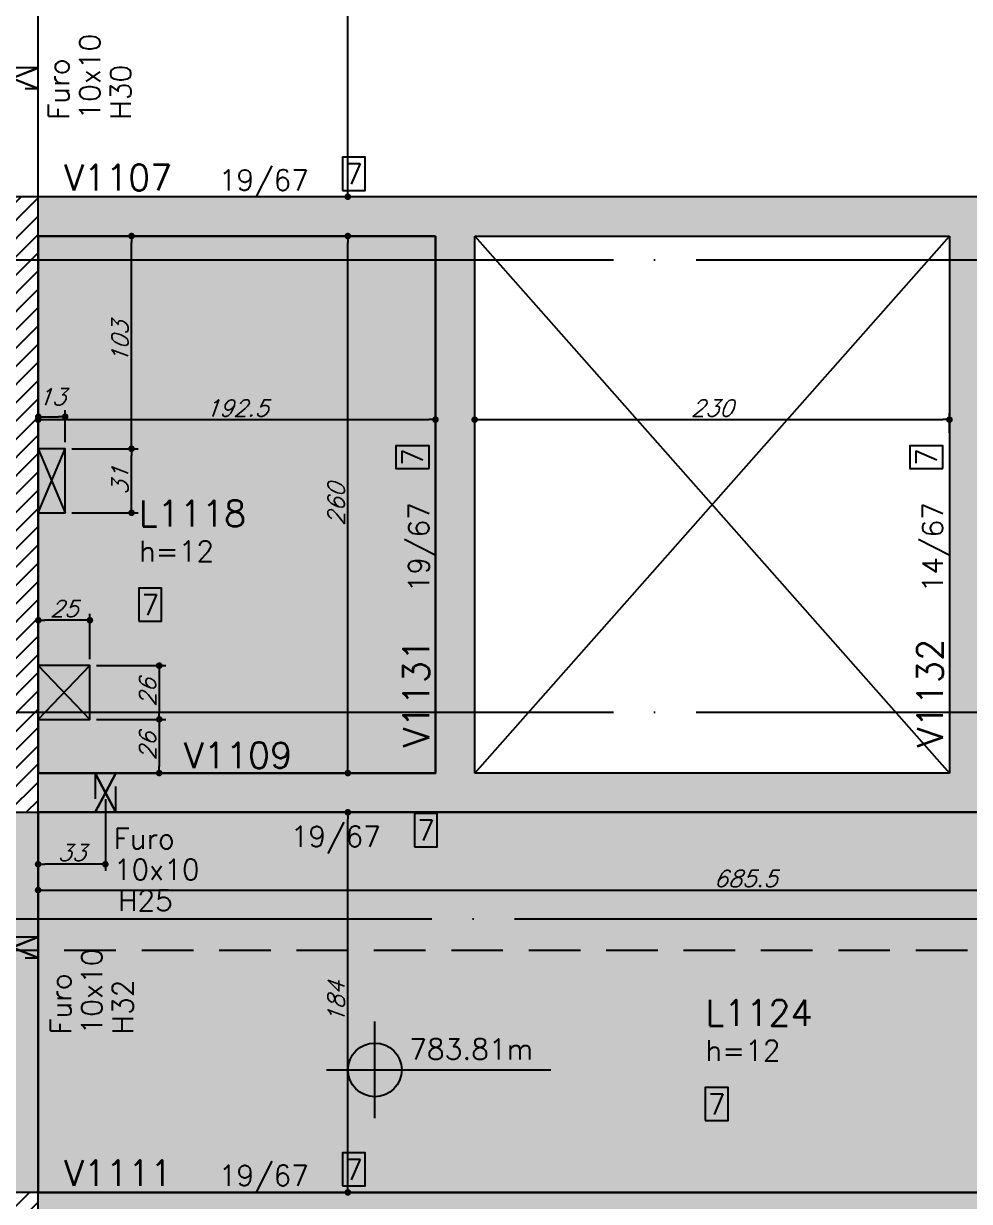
# Model space of a CAD drawing. Extents: x -4723 to 4922, y -2048 to 2452.
# Drawn here: x -1932 to -1473, y 418 to 988 of the extents above; entities that cross this region are included whole.
import ezdxf
from ezdxf.enums import TextEntityAlignment as Align

# ---------------------------------------------------------------- set-up
doc = ezdxf.new("R2010")
doc.units = 0
doc.header["$LTSCALE"] = 50
doc.header["$MEASUREMENT"] = 0
for name, pattern in [('DASHED', [0.75, 0.5, -0.25]), ('EIXO', [6.8, 6, -0.4, 0, -0.4]), ('HIDDEN', [0.375, 0.25, -0.125])]:
    doc.linetypes.add(name, pattern=pattern)
doc.layers.get('0').update_dxf_attribs({"linetype": 'CONTINUOUS'})
doc.layers.get('DEFPOINTS').update_dxf_attribs({"linetype": 'CONTINUOUS'})
for name, color, linetype in [('F-AUX-RED', 1, 'CONTINUOUS'), ('F-COTAS', 106, 'CONTINUOUS'), ('F-COTAS-FUROS', 50, 'CONTINUOUS'), ('F-EIXO', 12, 'EIXO'), ('F-FURO-PAREDE', 2, 'HIDDEN'), ('F-FURO-PAREDE-TEXTOS', 2, 'CONTINUOUS'), ('F-LAJES-DIM', 2, 'CONTINUOUS'), ('F-LAJES-NOME', 4, 'CONTINUOUS'), ('F-LAJES-R', 254, 'CONTINUOUS'), ('F-NÍVEL-PLANTA', 2, 'CONTINUOUS'), ('F-PILARES-HACH', 174, 'CONTINUOUS'), ('F-PILARES-S', 170, 'CONTINUOUS'), ('F-TEXTO', 6, 'CONTINUOUS'), ('F-VIGAS', 3, 'CONTINUOUS'), ('F-VIGAS-DIM', 2, 'CONTINUOUS'), ('F-VIGAS-NOME', 4, 'CONTINUOUS'), ('F-VÃO', 1, 'CONTINUOUS')]:
    doc.layers.add(name, color=color, linetype=linetype)
doc.layers.add('F-DESNIVEL-2', color=7, linetype='CONTINUOUS', true_color=0xffd1e8)
doc.styles.add('CP-TEXT-INCL', font='simplex.shx', dxfattribs={"oblique": 20})
doc.styles.add('MCP', font='simplex.shx')
doc.styles.add('ROMANS', font='simplex.shx')
doc.dimstyles.new('CP-COTAS-50', dxfattribs={"dimscale": 0.64, "dimtxt": 12.5, "dimasz": 5, "dimexe": 5, "dimexo": 5, "dimgap": 2.5, "dimtad": 1, "dimdec": 1, "dimdsep": 46, "dimtxsty": 'CP-TEXT-INCL', "dimblk1": 'DOT', "dimblk2": 'DOT', "dimsah": 1, "dimcen": 9, "dimclrd": 256, "dimclre": 256, "dimclrt": 256, "dimadec": 0, "dimazin": 0, "dimtfac": 1, "dimtdec": 1, "dimtmove": 2, "dimatfit": 3, "dimldrblk": 'DOT', "dimfxl": 0, "dimtolj": 1, "dimarcsym": 0})

# ---------------------------------------------------------------- blocks, each defined once
blk = doc.blocks.new('*U5')
at = {"layer": 'F-LAJES-DIM', "color": 1}
blk.add_lwpolyline([(0, 0), (11, 0), (11, 16), (0, 16)], close=True, dxfattribs=at)
at = {"layer": 'F-LAJES-DIM', "style": 'MCP'}
blk.add_attdef('DIM', text='', height=10, dxfattribs=at).set_placement((5.5, 8), align=Align.MIDDLE_CENTER)
blk = doc.blocks.new('*U7')
at = {"layer": 'F-VIGAS-DIM', "color": 1}
blk.add_lwpolyline([(0, 0), (11, 0), (11, 16), (0, 16)], close=True, dxfattribs=at)
at = {"layer": 'F-VIGAS-DIM', "style": 'MCP'}
blk.add_attdef('DIM', text='', height=10, dxfattribs=at).set_placement((5.5, 8), align=Align.MIDDLE_CENTER)
blk = doc.blocks.new('Nível - Planta')
at = {"layer": 'F-NÍVEL-PLANTA'}
h = blk.add_hatch(color=71, dxfattribs=at)
h.paths.add_polyline_path([(0, 0), (0, 0.26, 0.414214), (-0.26, 0)])
h.paths.add_polyline_path([(0.26, 0), (0, 0), (0, -0.26, 0.414214)])
for p, q in [((0, -0.469), (0, 0.469)), ((-0.469, 0), (1.704, 0))]:
    blk.add_line(p, q, dxfattribs=at)
blk.add_circle((0, 0), 0.26, dxfattribs=at)
at = {"layer": 'F-TEXTO', "color": 3, "style": 'MCP'}
blk.add_attdef('NÍVEL', (0.333, 0.102), '', height=0.2, dxfattribs=at)
blk = doc.blocks.new('_DOT')
at = {"color": 0, "linetype": 'ByBlock'}
blk.add_line((-0.5, 0), (-1, 0), dxfattribs=at)
at = {"color": 0, "linetype": 'ByBlock', "const_width": 0.5}
blk.add_lwpolyline([(-0.25, 0, 1), (0.25, 0, 1)], format="xyb", close=True, dxfattribs=at)
blk = doc.blocks.new('*D27')
at = {"layer": 'DEFPOINTS', "color": 0, "linetype": 'Continuous', "transparency": 16777216}
for p in [(-1774.46, 606.5), (-1774.46, 606.5), (-1774.46, 422.5)]:
    blk.add_point(p, dxfattribs=at)
at = {"layer": 'F-COTAS', "linetype": 'Continuous', "lineweight": -2, "transparency": 16777216}
blk.add_line((-1774.46, 425.7), (-1774.46, 603.3), dxfattribs=at)
at = {"layer": 'F-COTAS', "linetype": 'Continuous', "lineweight": -2, "transparency": 16777216, "xscale": 3.2, "yscale": 3.2, "zscale": 3.2}
for p, rotation in [((-1774.46, 606.5), 90), ((-1774.46, 422.5), 270)]:
    blk.add_blockref('_DOT', p, dxfattribs=dict(at, rotation=rotation))
at = {"layer": 'F-COTAS', "linetype": 'Continuous', "transparency": 16777216, "insert": (-1780.06, 514.5), "char_height": 8, "attachment_point": 5, "rotation": 90, "style": 'CP-TEXT-INCL'}
blk.add_mtext('\\A1;184', dxfattribs=at)
blk = doc.blocks.new('*D28')
at = {"layer": 'DEFPOINTS', "color": 0, "linetype": 'Continuous', "transparency": 16777216}
for p in [(-1774.46, 885.5), (-1774.46, 885.5), (-1774.46, 625.5)]:
    blk.add_point(p, dxfattribs=at)
at = {"layer": 'F-COTAS', "linetype": 'Continuous', "lineweight": -2, "transparency": 16777216}
blk.add_line((-1774.46, 628.7), (-1774.46, 882.3), dxfattribs=at)
at = {"layer": 'F-COTAS', "linetype": 'Continuous', "lineweight": -2, "transparency": 16777216, "xscale": 3.2, "yscale": 3.2, "zscale": 3.2}
for p, rotation in [((-1774.46, 885.5), 90), ((-1774.46, 625.5), 270)]:
    blk.add_blockref('_DOT', p, dxfattribs=dict(at, rotation=rotation))
at = {"layer": 'F-COTAS', "linetype": 'Continuous', "transparency": 16777216, "insert": (-1780.06, 755.5), "char_height": 8, "attachment_point": 5, "rotation": 90, "style": 'CP-TEXT-INCL'}
blk.add_mtext('\\A1;260', dxfattribs=at)
blk = doc.blocks.new('*D29')
at = {"layer": 'DEFPOINTS', "color": 0, "linetype": 'Continuous', "transparency": 16777216}
for p in [(-1774.46, 1414.5), (-1774.46, 1414.5), (-1774.46, 904.5)]:
    blk.add_point(p, dxfattribs=at)
at = {"layer": 'F-COTAS', "linetype": 'Continuous', "lineweight": -2, "transparency": 16777216}
blk.add_line((-1774.46, 907.7), (-1774.46, 1411.3), dxfattribs=at)
at = {"layer": 'F-COTAS', "linetype": 'Continuous', "lineweight": -2, "transparency": 16777216, "xscale": 3.2, "yscale": 3.2, "zscale": 3.2}
for p, rotation in [((-1774.46, 1414.5), 90), ((-1774.46, 904.5), 270)]:
    blk.add_blockref('_DOT', p, dxfattribs=dict(at, rotation=rotation))
at = {"layer": 'F-COTAS', "linetype": 'Continuous', "transparency": 16777216, "insert": (-1780.06, 1159.5), "char_height": 8, "attachment_point": 5, "rotation": 90, "style": 'CP-TEXT-INCL'}
blk.add_mtext('\\A1;510', dxfattribs=at)
blk = doc.blocks.new('*D143')
at = {"layer": 'DEFPOINTS', "color": 0, "linetype": 'Continuous', "transparency": 16777216}
for p in [(-1924.5, 803.26), (-1732, 803.26), (-1732, 796.6)]:
    blk.add_point(p, dxfattribs=at)
at = {"layer": 'F-COTAS', "linetype": 'Continuous', "lineweight": -2, "transparency": 16777216}
for p, q in [((-1924.5, 800.06), (-1924.5, 793.4)), ((-1732, 800.06), (-1732, 793.4)), ((-1921.3, 796.6), (-1735.2, 796.6))]:
    blk.add_line(p, q, dxfattribs=at)
at = {"layer": 'F-COTAS', "linetype": 'Continuous', "lineweight": -2, "transparency": 16777216, "xscale": 3.2, "yscale": 3.2, "zscale": 3.2, "rotation": 180}
blk.add_blockref('_DOT', (-1924.5, 796.6), dxfattribs=at)
at = {"layer": 'F-COTAS', "linetype": 'Continuous', "lineweight": -2, "transparency": 16777216, "xscale": 3.2, "yscale": 3.2, "zscale": 3.2}
blk.add_blockref('_DOT', (-1732, 796.6), dxfattribs=at)
at = {"layer": 'F-COTAS', "linetype": 'Continuous', "transparency": 16777216, "insert": (-1828.25, 802.2), "char_height": 8, "attachment_point": 5, "style": 'CP-TEXT-INCL'}
blk.add_mtext('\\A1;192.5', dxfattribs=at)
blk = doc.blocks.new('*D144')
at = {"layer": 'DEFPOINTS', "color": 0, "linetype": 'Continuous', "transparency": 16777216}
for p in [(-1483, 796.6), (-1713, 786.98), (-1483, 786.98)]:
    blk.add_point(p, dxfattribs=at)
at = {"layer": 'F-COTAS', "linetype": 'Continuous', "lineweight": -2, "transparency": 16777216}
for p, q in [((-1713, 790.18), (-1713, 799.8)), ((-1483, 790.18), (-1483, 799.8)), ((-1709.8, 796.6), (-1486.2, 796.6))]:
    blk.add_line(p, q, dxfattribs=at)
at = {"layer": 'F-COTAS', "linetype": 'Continuous', "lineweight": -2, "transparency": 16777216, "xscale": 3.2, "yscale": 3.2, "zscale": 3.2, "rotation": 180}
blk.add_blockref('_DOT', (-1713, 796.6), dxfattribs=at)
at = {"layer": 'F-COTAS', "linetype": 'Continuous', "lineweight": -2, "transparency": 16777216, "xscale": 3.2, "yscale": 3.2, "zscale": 3.2}
blk.add_blockref('_DOT', (-1483, 796.6), dxfattribs=at)
at = {"layer": 'F-COTAS', "linetype": 'Continuous', "transparency": 16777216, "insert": (-1598, 802.2), "char_height": 8, "attachment_point": 5, "style": 'CP-TEXT-INCL'}
blk.add_mtext('\\A1;230', dxfattribs=at)
blk = doc.blocks.new('*D146')
at = {"layer": 'DEFPOINTS', "color": 0, "linetype": 'Continuous', "transparency": 16777216}
for p in [(-1239, 572.41), (-1924.5, 568.74), (-1239, 568.84)]:
    blk.add_point(p, dxfattribs=at)
at = {"layer": 'F-COTAS', "linetype": 'Continuous', "lineweight": -2, "transparency": 16777216}
for p, q in [((-1924.5, 571.94), (-1924.5, 572.04)), ((-1921.3, 568.84), (-1242.2, 568.84)), ((-1239, 569.21), (-1239, 565.64))]:
    blk.add_line(p, q, dxfattribs=at)
at = {"layer": 'F-COTAS', "linetype": 'Continuous', "lineweight": -2, "transparency": 16777216, "xscale": 3.2, "yscale": 3.2, "zscale": 3.2, "rotation": 180}
blk.add_blockref('_DOT', (-1924.5, 568.84), dxfattribs=at)
at = {"layer": 'F-COTAS', "linetype": 'Continuous', "lineweight": -2, "transparency": 16777216, "xscale": 3.2, "yscale": 3.2, "zscale": 3.2}
blk.add_blockref('_DOT', (-1239, 568.84), dxfattribs=at)
at = {"layer": 'F-COTAS', "linetype": 'Continuous', "transparency": 16777216, "insert": (-1581.75, 574.44), "char_height": 8, "attachment_point": 5, "style": 'CP-TEXT-INCL'}
blk.add_mtext('\\A1;685.5', dxfattribs=at)
blk = doc.blocks.new('*U152')
at = {"layer": 'F-EIXO'}
blk.add_line((0, 0), (7197, 0), dxfattribs=at)
at = {"layer": 'F-TEXTO', "style": 'ROMANS'}
blk.add_attdef('EIXO', text='', height=17.5, dxfattribs=at).set_placement((-28.2072, 0), align=Align.MIDDLE_CENTER)
blk = doc.blocks.new('*U151')
at = {"layer": 'F-EIXO'}
blk.add_line((0, 0), (7285, 0), dxfattribs=at)
at = {"layer": 'F-TEXTO', "style": 'ROMANS'}
blk.add_attdef('EIXO', text='', height=17.5, dxfattribs=at).set_placement((-28.2072, 0), align=Align.MIDDLE_CENTER)
blk = doc.blocks.new('*U155')
at = {"layer": 'F-EIXO'}
blk.add_line((0, 0), (7197, 0), dxfattribs=at)
at = {"layer": 'F-TEXTO', "style": 'ROMANS'}
blk.add_attdef('EIXO', text='', height=17.5, dxfattribs=at).set_placement((-28.2072, 0), align=Align.MIDDLE_CENTER)
blk = doc.blocks.new('*U352')
at = {"layer": 'F-VÃO'}
for p, q in [((0, 0), (25, 26)), ((0, 26), (25, 0))]:
    blk.add_line(p, q, dxfattribs=at)
at = {"layer": 'F-VÃO', "color": 3}
blk.add_lwpolyline([(0, 0), (25, 0), (25, 26), (0, 26)], close=True, dxfattribs=at)
blk = doc.blocks.new('*U355')
at = {"layer": 'F-VÃO'}
for p, q in [((0, 0), (13, 31)), ((0, 31), (13, 0))]:
    blk.add_line(p, q, dxfattribs=at)
at = {"layer": 'F-VÃO', "color": 3}
blk.add_lwpolyline([(0, 0), (13, 0), (13, 31), (0, 31)], close=True, dxfattribs=at)
blk = doc.blocks.new('*D435')
at = {"layer": 'DEFPOINTS', "color": 0, "linetype": 'Continuous', "transparency": 16777216}
for p in [(-1924.4, 699.47), (-1924.4, 677.5), (-1899.4, 677.5)]:
    blk.add_point(p, dxfattribs=at)
at = {"layer": 'F-COTAS-FUROS', "linetype": 'Continuous', "lineweight": -2, "transparency": 16777216}
for p, q in [((-1924.4, 680.7), (-1924.4, 702.67)), ((-1899.4, 680.7), (-1899.4, 702.67)), ((-1902.6, 699.47), (-1921.2, 699.47))]:
    blk.add_line(p, q, dxfattribs=at)
at = {"layer": 'F-COTAS-FUROS', "linetype": 'Continuous', "lineweight": -2, "transparency": 16777216, "xscale": 3.2, "yscale": 3.2, "zscale": 3.2, "rotation": 180}
blk.add_blockref('_DOT', (-1924.4, 699.47), dxfattribs=at)
at = {"layer": 'F-COTAS-FUROS', "linetype": 'Continuous', "lineweight": -2, "transparency": 16777216, "xscale": 3.2, "yscale": 3.2, "zscale": 3.2}
blk.add_blockref('_DOT', (-1899.4, 699.47), dxfattribs=at)
at = {"layer": 'F-COTAS-FUROS', "linetype": 'Continuous', "transparency": 16777216, "insert": (-1911.9, 705.07), "char_height": 8, "attachment_point": 5, "style": 'CP-TEXT-INCL'}
blk.add_mtext('\\A1;25', dxfattribs=at)
blk = doc.blocks.new('*D436')
at = {"layer": 'DEFPOINTS', "color": 0, "linetype": 'Continuous', "transparency": 16777216}
for p in [(-1911.4, 798.03), (-1924.4, 782.5), (-1911.4, 782.5)]:
    blk.add_point(p, dxfattribs=at)
at = {"layer": 'F-COTAS-FUROS', "linetype": 'Continuous', "lineweight": -2, "transparency": 16777216}
for p, q in [((-1924.4, 785.7), (-1924.4, 801.23)), ((-1911.4, 785.7), (-1911.4, 801.23)), ((-1921.2, 798.03), (-1914.6, 798.03))]:
    blk.add_line(p, q, dxfattribs=at)
at = {"layer": 'F-COTAS-FUROS', "linetype": 'Continuous', "lineweight": -2, "transparency": 16777216, "xscale": 3.2, "yscale": 3.2, "zscale": 3.2, "rotation": 180}
blk.add_blockref('_DOT', (-1924.4, 798.03), dxfattribs=at)
at = {"layer": 'F-COTAS-FUROS', "linetype": 'Continuous', "lineweight": -2, "transparency": 16777216, "xscale": 3.2, "yscale": 3.2, "zscale": 3.2}
blk.add_blockref('_DOT', (-1911.4, 798.03), dxfattribs=at)
at = {"layer": 'F-COTAS-FUROS', "linetype": 'Continuous', "transparency": 16777216, "insert": (-1917.9, 807.63), "char_height": 8, "attachment_point": 5, "style": 'CP-TEXT-INCL'}
blk.add_mtext('\\A1;13', dxfattribs=at)
blk = doc.blocks.new('*D437')
at = {"layer": 'DEFPOINTS', "color": 0, "linetype": 'Continuous', "transparency": 16777216}
for p in [(-1911.4, 782.5), (-1879.23, 782.5), (-1911.4, 751.5)]:
    blk.add_point(p, dxfattribs=at)
at = {"layer": 'F-COTAS-FUROS', "linetype": 'Continuous', "lineweight": -2, "transparency": 16777216}
for p, q in [((-1908.2, 782.5), (-1876.03, 782.5)), ((-1879.23, 754.7), (-1879.23, 779.3)), ((-1908.2, 751.5), (-1876.03, 751.5))]:
    blk.add_line(p, q, dxfattribs=at)
at = {"layer": 'F-COTAS-FUROS', "linetype": 'Continuous', "lineweight": -2, "transparency": 16777216, "xscale": 3.2, "yscale": 3.2, "zscale": 3.2}
for p, rotation in [((-1879.23, 782.5), 90), ((-1879.23, 751.5), 270)]:
    blk.add_blockref('_DOT', p, dxfattribs=dict(at, rotation=rotation))
at = {"layer": 'F-COTAS-FUROS', "linetype": 'Continuous', "transparency": 16777216, "insert": (-1884.83, 767), "char_height": 8, "attachment_point": 5, "rotation": 90, "style": 'CP-TEXT-INCL'}
blk.add_mtext('\\A1;31', dxfattribs=at)
blk = doc.blocks.new('*D438')
at = {"layer": 'DEFPOINTS', "color": 0, "linetype": 'Continuous', "transparency": 16777216}
for p in [(-1879.23, 885.5), (-1879.23, 885.5), (-1911.4, 782.5)]:
    blk.add_point(p, dxfattribs=at)
at = {"layer": 'F-COTAS-FUROS', "linetype": 'Continuous', "lineweight": -2, "transparency": 16777216}
for p, q in [((-1879.23, 785.7), (-1879.23, 882.3)), ((-1908.2, 782.5), (-1876.03, 782.5))]:
    blk.add_line(p, q, dxfattribs=at)
at = {"layer": 'F-COTAS-FUROS', "linetype": 'Continuous', "lineweight": -2, "transparency": 16777216, "xscale": 3.2, "yscale": 3.2, "zscale": 3.2}
for p, rotation in [((-1879.23, 885.5), 90), ((-1879.23, 782.5), 270)]:
    blk.add_blockref('_DOT', p, dxfattribs=dict(at, rotation=rotation))
at = {"layer": 'F-COTAS-FUROS', "linetype": 'Continuous', "transparency": 16777216, "insert": (-1884.83, 834), "char_height": 8, "attachment_point": 5, "rotation": 90, "style": 'CP-TEXT-INCL'}
blk.add_mtext('\\A1;103', dxfattribs=at)
blk = doc.blocks.new('*D439')
at = {"layer": 'DEFPOINTS', "color": 0, "linetype": 'Continuous', "transparency": 16777216}
for p in [(-1899.4, 651.5), (-1887.23, 625.5), (-1865.81, 625.5)]:
    blk.add_point(p, dxfattribs=at)
at = {"layer": 'F-COTAS-FUROS', "linetype": 'Continuous', "lineweight": -2, "transparency": 16777216}
for p, q in [((-1896.2, 651.5), (-1862.61, 651.5)), ((-1865.81, 648.3), (-1865.81, 628.7)), ((-1884.03, 625.5), (-1862.61, 625.5))]:
    blk.add_line(p, q, dxfattribs=at)
at = {"layer": 'F-COTAS-FUROS', "linetype": 'Continuous', "lineweight": -2, "transparency": 16777216, "xscale": 3.2, "yscale": 3.2, "zscale": 3.2}
for p, rotation in [((-1865.81, 651.5), 90), ((-1865.81, 625.5), 270)]:
    blk.add_blockref('_DOT', p, dxfattribs=dict(at, rotation=rotation))
at = {"layer": 'F-COTAS-FUROS', "linetype": 'Continuous', "transparency": 16777216, "insert": (-1871.41, 638.5), "char_height": 8, "attachment_point": 5, "rotation": 90, "style": 'CP-TEXT-INCL'}
blk.add_mtext('\\A1;26', dxfattribs=at)
blk = doc.blocks.new('*D440')
at = {"layer": 'DEFPOINTS', "color": 0, "linetype": 'Continuous', "transparency": 16777216}
for p in [(-1899.4, 677.5), (-1899.4, 651.5), (-1865.81, 651.5)]:
    blk.add_point(p, dxfattribs=at)
at = {"layer": 'F-COTAS-FUROS', "linetype": 'Continuous', "lineweight": -2, "transparency": 16777216}
for p, q in [((-1896.2, 677.5), (-1862.61, 677.5)), ((-1865.81, 674.3), (-1865.81, 654.7)), ((-1896.2, 651.5), (-1862.61, 651.5))]:
    blk.add_line(p, q, dxfattribs=at)
at = {"layer": 'F-COTAS-FUROS', "linetype": 'Continuous', "lineweight": -2, "transparency": 16777216, "xscale": 3.2, "yscale": 3.2, "zscale": 3.2}
for p, rotation in [((-1865.81, 677.5), 90), ((-1865.81, 651.5), 270)]:
    blk.add_blockref('_DOT', p, dxfattribs=dict(at, rotation=rotation))
at = {"layer": 'F-COTAS-FUROS', "linetype": 'Continuous', "transparency": 16777216, "insert": (-1871.41, 664.5), "char_height": 8, "attachment_point": 5, "rotation": 90, "style": 'CP-TEXT-INCL'}
blk.add_mtext('\\A1;26', dxfattribs=at)
blk = doc.blocks.new('*D510')
at = {"layer": 'DEFPOINTS', "color": 0, "linetype": 'Continuous', "transparency": 16777216}
for p in [(-1891.91, 616), (-1924.5, 593.15), (-1924.5, 581.35)]:
    blk.add_point(p, dxfattribs=at)
at = {"layer": 'F-COTAS-FUROS', "linetype": 'Continuous', "lineweight": -2, "transparency": 16777216}
for p, q in [((-1891.91, 612.8), (-1891.91, 578.15)), ((-1924.5, 589.95), (-1924.5, 578.15)), ((-1895.11, 581.35), (-1921.3, 581.35))]:
    blk.add_line(p, q, dxfattribs=at)
at = {"layer": 'F-COTAS-FUROS', "linetype": 'Continuous', "lineweight": -2, "transparency": 16777216, "xscale": 3.2, "yscale": 3.2, "zscale": 3.2, "rotation": 180}
blk.add_blockref('_DOT', (-1924.5, 581.35), dxfattribs=at)
at = {"layer": 'F-COTAS-FUROS', "linetype": 'Continuous', "lineweight": -2, "transparency": 16777216, "xscale": 3.2, "yscale": 3.2, "zscale": 3.2}
blk.add_blockref('_DOT', (-1891.91, 581.35), dxfattribs=at)
at = {"layer": 'F-COTAS-FUROS', "linetype": 'Continuous', "transparency": 16777216, "insert": (-1908.2, 586.95), "char_height": 8, "attachment_point": 5, "style": 'CP-TEXT-INCL'}
blk.add_mtext('\\A1;33', dxfattribs=at)

msp = doc.modelspace()

# ---------------------------------------------------------------- hatches: boundary and pattern name
at = {"layer": 'F-PILARES-HACH', "linetype": 'Continuous'}
h = msp.add_hatch(dxfattribs=at)
h.set_pattern_fill('ANSI31', color=256, scale=50, style=0)
h.paths.add_polyline_path([(-1949.5, 606.5), (-1924.5, 606.5), (-1924.5, 904.5), (-1949.5, 904.5)], flags=16)
h = msp.add_hatch(dxfattribs=at)
h.set_pattern_fill('ANSI31', color=256, scale=50, style=0)
h.paths.add_polyline_path([(-1949.5, 127), (-1924.5, 127), (-1924.5, 422.5), (-1949.5, 422.5)], flags=16)

# ---------------------------------------------------------------- linework, layer by layer
at = {"layer": 'F-AUX-RED', "color": 4, "linetype": 'DASHED'}
msp.add_lwpolyline([(-1949.294, 539.758), (-1135.673, 539.758, -0.4142136), (-1085.673, 489.758), (-1085.673, 95.469, -0.4142136), (-1135.673, 45.469), (-1949.294, 45.469, -0.4142136), (-1999.294, 95.469), (-1999.294, 489.758, -0.4142136)], format="xyb", close=True, dxfattribs=at)
at = {"layer": 'F-DESNIVEL-2', "linetype": 'Continuous'}
for points in [[(-1722.5, 885.5), (-1722.5, 904.5), (-1924.4, 904.5)], [(-1722.5, 885.5), (-1924.4, 904.5), (-1924.4, 885.5)], [(-1722.5, 885.5), (-1476, 885.5), (-1476, 904.5)], [(-1722.5, 885.5), (-1476, 904.5), (-1722.5, 904.5)], [(-1722.5, 885.5), (-1722.5, 904.5), (-1722.5, 885.5)], [(-1476, 885.5), (-1239.1, 885.5), (-1239.1, 904.5)], [(-1476, 885.5), (-1239.1, 904.5), (-1476, 904.5)], [(-1476, 885.5), (-1476, 904.5), (-1476, 885.5)], [(-1732, 885.5), (-1924.5, 885.5), (-1924.5, 625.5)], [(-1732, 885.5), (-1924.5, 625.5), (-1732, 885.5)], [(-1732, 885.5), (-1924.5, 625.5), (-1732, 625.5)], [(-1722.5, 885.5), (-1924.4, 885.5), (-1722.5, 885.5)], [(-1713, 625.5), (-1713, 885.5), (-1732, 885.5)], [(-1713, 625.5), (-1732, 885.5), (-1732, 625.5)], [(-1732, 885.5), (-1732, 625.5), (-1732, 885.5)], [(-1469, 625.5), (-1469, 885.5), (-1483, 885.5)], [(-1469, 625.5), (-1483, 885.5), (-1483, 625.5)], [(-1722.5, 606.5), (-1722.5, 625.5), (-1924.4, 625.5)], [(-1722.5, 606.5), (-1924.4, 625.5), (-1924.4, 606.5)], [(-1713, 625.5), (-1732, 625.5), (-1713, 625.5)], [(-1722.5, 606.5), (-1476, 606.5), (-1476, 625.5)], [(-1722.5, 606.5), (-1476, 625.5), (-1722.5, 625.5)], [(-1722.5, 606.5), (-1722.5, 625.5), (-1722.5, 606.5)], [(-1469, 625.5), (-1483, 625.5), (-1469, 625.5)], [(-1476, 606.5), (-1239.1, 606.5), (-1239.1, 625.5)], [(-1476, 606.5), (-1239.1, 625.5), (-1476, 625.5)], [(-1476, 606.5), (-1476, 625.5), (-1476, 606.5)], [(-1949.5, 422.6), (-1924.5, 422.6), (-1924.5, 606.4)], [(-1949.5, 422.6), (-1924.5, 606.4), (-1949.5, 606.4)], [(-1924.5, 606.5), (-1924.5, 422.5), (-1308.5, 422.5)], [(-1924.5, 606.5), (-1308.5, 422.5), (-1924.5, 606.5)], [(-1924.5, 606.5), (-1308.5, 422.5), (-1239, 422.5)], [(-1924.5, 606.5), (-1239, 422.5), (-1924.5, 606.5)], [(-1924.5, 606.5), (-1239, 422.5), (-1239, 484)], [(-1924.5, 606.5), (-1239, 484), (-1924.5, 606.5)], [(-1924.5, 606.5), (-1239, 484), (-1239, 606.5)], [(-1924.5, 606.5), (-1239, 606.5), (-1924.5, 606.5)], [(-1924.5, 606.5), (-1239, 606.5), (-1476, 606.5)], [(-1924.5, 606.5), (-1476, 606.5), (-1924.5, 606.5)], [(-1924.5, 606.5), (-1476, 606.5), (-1722.5, 606.5)], [(-1924.5, 606.5), (-1722.5, 606.5), (-1924.5, 606.5)], [(-1722.5, 606.5), (-1924.4, 606.5), (-1722.5, 606.5)], [(-1308.5, 403.5), (-1308.5, 422.5), (-1924.4, 422.5)], [(-1308.5, 403.5), (-1924.4, 422.5), (-1924.4, 403.5)]]:
    msp.add_solid(points, dxfattribs=at)
at = {"layer": 'F-FURO-PAREDE'}
for points in [[(-1937, 961.88), (-1924.5, 956.88), (-1924.5, 966.88), (-1937, 961.88), (-1924.5, 966.88), (-1949.5, 966.88), (-1937, 961.88), (-1949.5, 966.88), (-1949.5, 956.88), (-1937, 961.88), (-1949.5, 956.88), (-1924.5, 956.88), (-1937, 961.88)], [(-1891.906, 616), (-1896.906, 606.5), (-1886.906, 606.5), (-1891.906, 616), (-1886.906, 606.5), (-1886.906, 625.5), (-1891.906, 616), (-1886.906, 625.5), (-1896.906, 625.5), (-1891.906, 616), (-1896.906, 625.5), (-1896.906, 606.5), (-1891.906, 616)], [(-1937, 541.126), (-1924.5, 536.126), (-1924.5, 546.126), (-1937, 541.126), (-1924.5, 546.126), (-1949.5, 546.126), (-1937, 541.126), (-1949.5, 546.126), (-1949.5, 536.126), (-1937, 541.126), (-1949.5, 536.126), (-1924.5, 536.126), (-1937, 541.126)]]:
    msp.add_lwpolyline(points, dxfattribs=at)
at = {"layer": 'F-LAJES-R', "linetype": 'Continuous'}
for points in [[(-1732, 885.5), (-1924.5, 885.5), (-1924.5, 625.5), (-1732, 625.5), (-1732, 885.5)], [(-1924.5, 606.5), (-1924.5, 422.5), (-1308.5, 422.5), (-1239, 422.5), (-1239, 484), (-1239, 606.5), (-1476, 606.5), (-1722.5, 606.5), (-1924.5, 606.5)]]:
    msp.add_lwpolyline(points, dxfattribs=at)
at = {"layer": 'F-PILARES-S', "linetype": 'Continuous'}
for points in [[(-1949.5, 606.5), (-1924.5, 606.5), (-1924.5, 904.5), (-1949.5, 904.5), (-1949.5, 606.5)], [(-1949.5, 127), (-1924.5, 127), (-1924.5, 422.5), (-1949.5, 422.5), (-1949.5, 127)]]:
    msp.add_lwpolyline(points, dxfattribs=at)
at = {"layer": 'F-VIGAS'}
for points in [[(-1924.5, 904.5), (-1924.5, 1327.583)], [(-1722.5, 904.5), (-1924.5, 904.5)], [(-1476, 904.5), (-1722.5, 904.5)], [(-1239, 904.5), (-1476, 904.5)], [(-1924.5, 885.5), (-1732, 885.5)], [(-1732, 885.5), (-1732, 625.5)], [(-1713, 885.5), (-1483, 885.5)], [(-1713, 625.5), (-1713, 885.5)], [(-1483, 885.5), (-1483, 625.5)], [(-1732, 625.5), (-1924.5, 625.5)], [(-1483, 625.5), (-1713, 625.5)], [(-1924.5, 422.5), (-1924.5, 606.5)], [(-1924.5, 606.5), (-1239.1, 606.5)], [(-1722.5, 606.5), (-1476, 606.5)], [(-1476, 606.5), (-1239, 606.5)], [(-1308.5, 422.5), (-1924.5, 422.5)]]:
    msp.add_lwpolyline(points, dxfattribs=at)
at = {"layer": 'F-VÃO'}
for p, q in [((-1713, 625.5), (-1483, 885.5)), ((-1713, 885.5), (-1483, 625.5))]:
    msp.add_line(p, q, dxfattribs=at)

# ---------------------------------------------------------------- block references
at = {"layer": 'F-EIXO', "linetype": 'Continuous'}
for name, p in [('*U155', (-3646.32, 874)), ('*U152', (-3646.32, 655)), ('*U151', (-3734.274, 555))]:
    msp.add_blockref(name, p, dxfattribs=at)
at = {"layer": 'F-LAJES-DIM', "linetype": 'Continuous'}
for p in [(-1875.687, 699.001), (-1601.259, 457.262)]:
    msp.add_blockref('*U5', p, dxfattribs=at).add_auto_attribs({'DIM': '7'})
at = {"layer": 'F-NÍVEL-PLANTA', "linetype": 'Continuous', "xscale": 50, "yscale": 50, "zscale": 50}
msp.add_blockref('Nível - Planta', (-1761.335, 481.796), dxfattribs=at).add_auto_attribs({'NÍVEL': '783.81m'})
at = {"layer": 'F-VIGAS-DIM', "linetype": 'Continuous'}
for p in [(-1777, 907.625), (-1742.13, 589.855), (-1777, 425.625)]:
    msp.add_blockref('*U7', p, dxfattribs=at).add_auto_attribs({'DIM': '7'})
at = {"layer": 'F-VIGAS-DIM', "linetype": 'Continuous', "rotation": 90}
for p in [(-1735.125, 773), (-1486.125, 773)]:
    msp.add_blockref('*U7', p, dxfattribs=at).add_auto_attribs({'DIM': '7'})
at = {"layer": 'F-VÃO', "linetype": 'Continuous'}
for name, p in [('*U355', (-1924.4, 751.5)), ('*U352', (-1924.4, 651.5))]:
    msp.add_blockref(name, p, dxfattribs=at)

# ---------------------------------------------------------------- texts
at = {"layer": 'F-FURO-PAREDE-TEXTOS', "linetype": 'Continuous', "style": 'MCP'}
for s, p in [('10x10', (-1894.5, 941.88)), ('Furo', (-1909.5, 941.88)), ('H30', (-1879.5, 941.88)), ('10x10', (-1893.491, 498.963)), ('Furo', (-1908.491, 498.963)), ('H32', (-1878.491, 498.963))]:
    msp.add_text(s, height=10, rotation=90, dxfattribs=at).set_placement(p)
for s, p in [('Furo', (-1887.835, 588.768)), ('10x10', (-1887.835, 573.768)), ('H25', (-1885.81, 558.768))]:
    msp.add_text(s, height=10, dxfattribs=at).set_placement(p)
at = {"layer": 'F-LAJES-DIM', "linetype": 'Continuous', "style": 'MCP'}
for p in [(-1875.687, 727.901), (-1601.259, 486.162)]:
    msp.add_text('h=12', height=10, dxfattribs=at).set_placement(p)
at = {"layer": 'F-LAJES-NOME', "linetype": 'Continuous', "style": 'MCP'}
for s, p in [('L1118', (-1875.687, 744.901)), ('L1124', (-1601.259, 503.162))]:
    msp.add_text(s, height=12.5, dxfattribs=at).set_placement(p)
at = {"layer": 'F-VIGAS-DIM', "linetype": 'Continuous', "style": 'MCP'}
for p in [(-1837, 907.625), (-1802.13, 589.855), (-1837, 425.625)]:
    msp.add_text('19/67', height=10, dxfattribs=at).set_placement(p)
for s, p in [('19/67', (-1735.125, 713)), ('14/67', (-1486.125, 713))]:
    msp.add_text(s, height=10, rotation=90, dxfattribs=at).set_placement(p)
at = {"layer": 'F-VIGAS-NOME', "linetype": 'Continuous', "style": 'MCP'}
for s, p in [('V1107', (-1912, 907.625)), ('V1109', (-1853.901, 627.866)), ('V1111', (-1912, 425.625))]:
    msp.add_text(s, height=12.5, dxfattribs=at).set_placement(p)
for s, p in [('V1131', (-1735.125, 638)), ('V1132', (-1486.125, 638))]:
    msp.add_text(s, height=12.5, rotation=90, dxfattribs=at).set_placement(p)

# ---------------------------------------------------------------- dimensions: what is measured, and where the dimension line sits
at = {"layer": 'F-COTAS', "linetype": 'Continuous'}
for base, p1, p2, picture, middle in [((-1774.456, 1414.5), (-1774.456, 904.5), (-1774.456, 1414.5), '*D29', (-1780.056, 1159.5)), ((-1774.456, 885.5), (-1774.456, 625.5), (-1774.456, 885.5), '*D28', (-1780.056, 755.5)), ((-1774.456, 606.5), (-1774.456, 422.5), (-1774.456, 606.5), '*D27', (-1780.056, 514.5))]:
    dim = msp.add_linear_dim(base=base, p1=p1, p2=p2, angle=270, dimstyle='CP-COTAS-50', dxfattribs=at)
    dim.commit()
    dim.dimension.update_dxf_attribs({"geometry": picture, "text_midpoint": middle})
for base, p1, p2, picture, middle in [((-1732, 796.598), (-1924.5, 803.256), (-1732, 803.256), '*D143', (-1828.25, 802.198)), ((-1483, 796.598), (-1713, 786.981), (-1483, 786.981), '*D144', (-1598, 802.198)), ((-1239, 568.837), (-1924.5, 568.74), (-1239, 572.411), '*D146', (-1581.75, 574.437))]:
    dim = msp.add_linear_dim(base=base, p1=p1, p2=p2, dimstyle='CP-COTAS-50', dxfattribs=at)
    dim.commit()
    dim.dimension.update_dxf_attribs({"geometry": picture, "text_midpoint": middle})
at = {"layer": 'F-COTAS-FUROS', "linetype": 'Continuous'}
for base, p1, p2, picture, middle in [((-1879.232, 885.5), (-1911.4, 782.5), (-1879.232, 885.5), '*D438', (-1884.832, 834)), ((-1879.232, 782.5), (-1911.4, 751.5), (-1911.4, 782.5), '*D437', (-1884.832, 767)), ((-1865.81, 651.5), (-1899.4, 677.5), (-1899.4, 651.5), '*D440', (-1871.41, 664.5)), ((-1865.81, 625.5), (-1899.4, 651.5), (-1887.234, 625.5), '*D439', (-1871.41, 638.5))]:
    dim = msp.add_linear_dim(base=base, p1=p1, p2=p2, angle=90, dimstyle='CP-COTAS-50', override={"dimdec": 0, "dimfxl": 7.5}, dxfattribs=at)
    dim.commit()
    dim.dimension.update_dxf_attribs({"geometry": picture, "text_midpoint": middle})
for base, p1, p2, picture, middle in [((-1911.4, 798.03), (-1924.4, 782.5), (-1911.4, 782.5), '*D436', (-1917.9, 807.63)), ((-1924.4, 699.469), (-1899.4, 677.5), (-1924.4, 677.5), '*D435', (-1911.9, 705.069)), ((-1924.5, 581.346), (-1891.906, 616), (-1924.5, 593.147), '*D510', (-1908.203, 586.946))]:
    dim = msp.add_linear_dim(base=base, p1=p1, p2=p2, dimstyle='CP-COTAS-50', override={"dimdec": 0, "dimfxl": 7.5}, dxfattribs=at)
    dim.commit()
    dim.dimension.update_dxf_attribs({"geometry": picture, "text_midpoint": middle})

doc.saveas('drawing.dxf')
